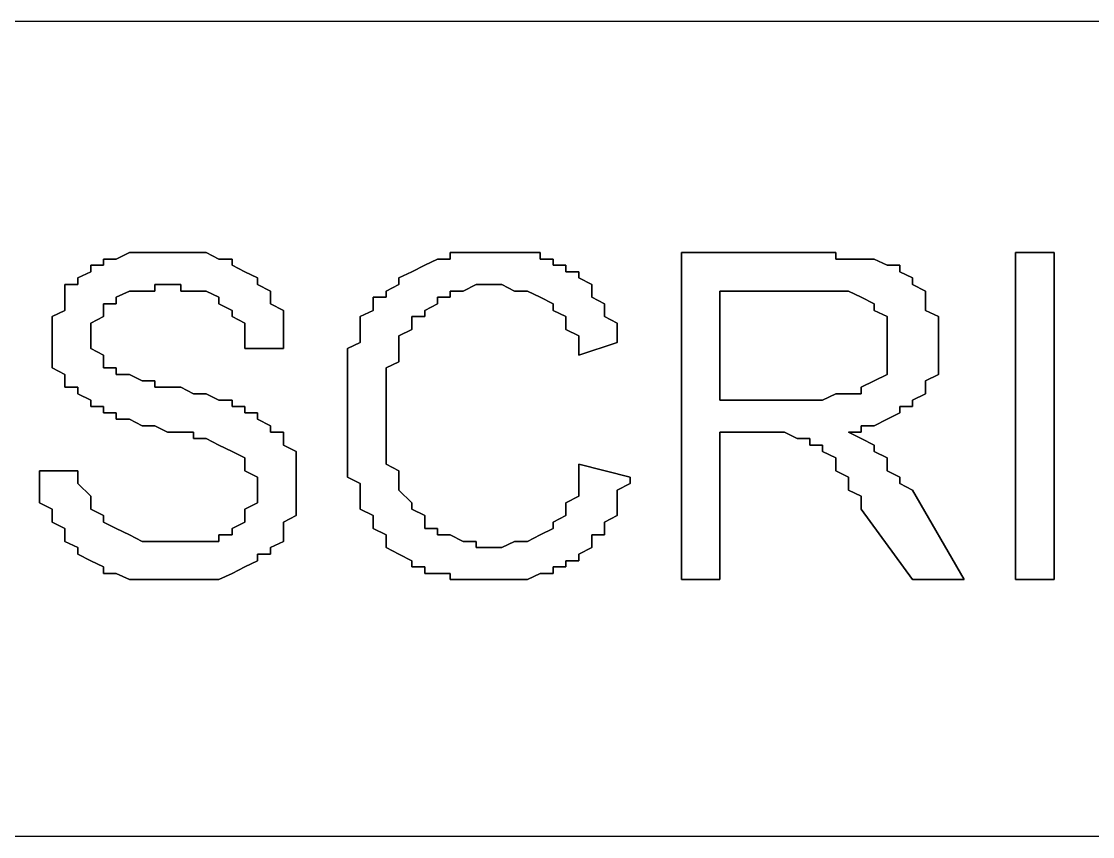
# Model space of a CAD drawing. Header units: metres. Extents: x 2.9 to 42.8, y 1.7 to 28.7.
# Drawn here: x 38.8006 to 39.0949, y 10.5851 to 10.8091 of the extents above; entities that cross this region are included whole.
import ezdxf

# ---------------------------------------------------------------- set-up
doc = ezdxf.new("R2010")
doc.units = ezdxf.units.M
doc.layers.add('NEGRO', color=7, linetype='Continuous')

msp = doc.modelspace()

# ---------------------------------------------------------------- linework, layer by layer
at = {"layer": 'NEGRO', "lineweight": -3}
for points in [[(42.3545, 10.8091), (36.389, 10.8091)], [(38.8303, 10.7456), (38.8267, 10.7438), (38.8303, 10.7456)], [(38.8338, 10.7456), (38.8303, 10.7456), (38.8338, 10.7456)], [(38.8373, 10.7456), (38.8338, 10.7456), (38.8373, 10.7456)], [(38.8408, 10.7456), (38.8373, 10.7456), (38.8408, 10.7456)], [(38.8444, 10.7456), (38.8408, 10.7456), (38.8444, 10.7456)], [(38.8479, 10.7456), (38.8444, 10.7456), (38.8479, 10.7456)], [(38.8514, 10.7456), (38.8479, 10.7456), (38.8514, 10.7456)], [(38.8549, 10.7438), (38.8514, 10.7456), (38.8549, 10.7438)], [(38.922, 10.7456), (38.9184, 10.7456), (38.922, 10.7456)], [(38.9184, 10.7456), (38.9184, 10.7438), (38.9184, 10.7456)], [(38.9255, 10.7456), (38.922, 10.7456), (38.9255, 10.7456)], [(38.929, 10.7456), (38.9255, 10.7456), (38.929, 10.7456)], [(38.9326, 10.7456), (38.929, 10.7456), (38.9326, 10.7456)], [(38.9361, 10.7456), (38.9326, 10.7456), (38.9361, 10.7456)], [(38.9396, 10.7456), (38.9361, 10.7456), (38.9396, 10.7456)], [(38.9431, 10.7456), (38.9396, 10.7456), (38.9431, 10.7456)], [(38.9431, 10.7438), (38.9431, 10.7456), (38.9431, 10.7438)], [(39.0207, 10.7456), (38.9819, 10.7456), (39.0207, 10.7456)], [(38.9819, 10.7456), (38.9819, 10.6557), (38.9819, 10.7456)], [(39.0243, 10.7456), (39.0207, 10.7456), (39.0243, 10.7456)], [(39.0243, 10.7438), (39.0243, 10.7456), (39.0243, 10.7438)], [(39.0843, 10.7456), (39.0737, 10.7456), (39.0843, 10.7456)], [(39.0737, 10.7456), (39.0737, 10.6557), (39.0737, 10.7456)], [(39.0843, 10.6557), (39.0843, 10.7456), (39.0843, 10.6557)], [(38.8232, 10.7421), (38.8197, 10.7421), (38.8232, 10.7421)], [(38.8197, 10.7421), (38.8197, 10.7403), (38.8197, 10.7421)], [(38.8267, 10.7438), (38.8232, 10.7438), (38.8267, 10.7438)], [(38.8232, 10.7438), (38.8232, 10.7421), (38.8232, 10.7438)], [(38.8585, 10.7438), (38.8549, 10.7438), (38.8585, 10.7438)], [(38.8585, 10.7421), (38.8585, 10.7438), (38.8585, 10.7421)], [(38.862, 10.7403), (38.8585, 10.7421), (38.862, 10.7403)], [(38.9114, 10.7421), (38.9079, 10.7403), (38.9114, 10.7421)], [(38.9149, 10.7438), (38.9114, 10.7421), (38.9149, 10.7438)], [(38.9184, 10.7438), (38.9149, 10.7438), (38.9184, 10.7438)], [(38.9467, 10.7438), (38.9431, 10.7438), (38.9467, 10.7438)], [(38.9467, 10.7421), (38.9467, 10.7438), (38.9467, 10.7421)], [(38.9502, 10.7421), (38.9467, 10.7421), (38.9502, 10.7421)], [(38.9502, 10.7403), (38.9502, 10.7421), (38.9502, 10.7403)], [(39.0278, 10.7438), (39.0243, 10.7438), (39.0278, 10.7438)], [(39.0313, 10.7438), (39.0278, 10.7438), (39.0313, 10.7438)], [(39.0349, 10.7438), (39.0313, 10.7438), (39.0349, 10.7438)], [(39.0384, 10.7421), (39.0349, 10.7438), (39.0384, 10.7421)], [(39.0419, 10.7421), (39.0384, 10.7421), (39.0419, 10.7421)], [(39.0419, 10.7403), (39.0419, 10.7421), (39.0419, 10.7403)], [(38.8197, 10.7403), (38.8161, 10.7386), (38.8197, 10.7403)], [(38.8161, 10.7386), (38.8161, 10.7368), (38.8161, 10.7386)], [(38.8655, 10.7386), (38.862, 10.7403), (38.8655, 10.7386)], [(38.8655, 10.7368), (38.8655, 10.7386), (38.8655, 10.7368)], [(38.9079, 10.7403), (38.9043, 10.7386), (38.9079, 10.7403)], [(38.9043, 10.7386), (38.9043, 10.7368), (38.9043, 10.7386)], [(38.9537, 10.7403), (38.9502, 10.7403), (38.9537, 10.7403)], [(38.9537, 10.7386), (38.9537, 10.7403), (38.9537, 10.7386)], [(38.9573, 10.7368), (38.9537, 10.7386), (38.9573, 10.7368)], [(39.0454, 10.7386), (39.0419, 10.7403), (39.0454, 10.7386)], [(39.0454, 10.7368), (39.0454, 10.7386), (39.0454, 10.7368)], [(38.8161, 10.7368), (38.8126, 10.7368), (38.8161, 10.7368)], [(38.8126, 10.7368), (38.8126, 10.735), (38.8126, 10.7368)], [(38.8373, 10.735), (38.8373, 10.7368), (38.8373, 10.735)], [(38.8373, 10.7368), (38.8408, 10.7368), (38.8373, 10.7368)], [(38.8408, 10.7368), (38.8444, 10.7368), (38.8408, 10.7368)], [(38.8444, 10.7368), (38.8444, 10.735), (38.8444, 10.7368)], [(38.8691, 10.735), (38.8655, 10.7368), (38.8691, 10.735)], [(38.9043, 10.7368), (38.9008, 10.735), (38.9043, 10.7368)], [(38.922, 10.735), (38.9255, 10.7368), (38.922, 10.735)], [(38.9255, 10.7368), (38.929, 10.7368), (38.9255, 10.7368)], [(38.929, 10.7368), (38.9326, 10.7368), (38.929, 10.7368)], [(38.9326, 10.7368), (38.9361, 10.735), (38.9326, 10.7368)], [(38.9573, 10.735), (38.9573, 10.7368), (38.9573, 10.735)], [(39.049, 10.735), (39.0454, 10.7368), (39.049, 10.735)], [(38.8126, 10.735), (38.8126, 10.7333), (38.8126, 10.735)], [(38.8126, 10.7333), (38.8126, 10.7315), (38.8126, 10.7333)], [(38.8267, 10.7333), (38.8303, 10.735), (38.8267, 10.7333)], [(38.8267, 10.7315), (38.8267, 10.7333), (38.8267, 10.7315)], [(38.8303, 10.735), (38.8338, 10.735), (38.8303, 10.735)], [(38.8338, 10.735), (38.8373, 10.735), (38.8338, 10.735)], [(38.8444, 10.735), (38.8479, 10.735), (38.8444, 10.735)], [(38.8479, 10.735), (38.8514, 10.735), (38.8479, 10.735)], [(38.8514, 10.735), (38.8549, 10.7333), (38.8514, 10.735)], [(38.8549, 10.7333), (38.8549, 10.7315), (38.8549, 10.7333)], [(38.8691, 10.7333), (38.8691, 10.735), (38.8691, 10.7333)], [(38.8691, 10.7315), (38.8691, 10.7333), (38.8691, 10.7315)], [(38.9008, 10.7333), (38.8973, 10.7333), (38.9008, 10.7333)], [(38.8973, 10.7333), (38.8973, 10.7315), (38.8973, 10.7333)], [(38.9008, 10.735), (38.9008, 10.7333), (38.9008, 10.735)], [(38.9149, 10.7315), (38.9149, 10.7333), (38.9149, 10.7315)], [(38.9149, 10.7333), (38.9184, 10.7333), (38.9149, 10.7333)], [(38.9184, 10.7333), (38.9184, 10.735), (38.9184, 10.7333)], [(38.9184, 10.735), (38.922, 10.735), (38.9184, 10.735)], [(38.9361, 10.735), (38.9396, 10.735), (38.9361, 10.735)], [(38.9396, 10.735), (38.9431, 10.7333), (38.9396, 10.735)], [(38.9431, 10.7333), (38.9467, 10.7315), (38.9431, 10.7333)], [(38.9573, 10.7333), (38.9573, 10.735), (38.9573, 10.7333)], [(38.9608, 10.7315), (38.9573, 10.7333), (38.9608, 10.7315)], [(38.9925, 10.705), (38.9925, 10.735), (38.9925, 10.705)], [(38.9925, 10.735), (39.0207, 10.735), (38.9925, 10.735)], [(39.0207, 10.735), (39.0243, 10.735), (39.0207, 10.735)], [(39.0243, 10.735), (39.0278, 10.735), (39.0243, 10.735)], [(39.0278, 10.735), (39.0313, 10.7333), (39.0278, 10.735)], [(39.0313, 10.7333), (39.0349, 10.7315), (39.0313, 10.7333)], [(39.049, 10.7333), (39.049, 10.735), (39.049, 10.7333)], [(39.049, 10.7315), (39.049, 10.7333), (39.049, 10.7315)], [(38.8126, 10.7315), (38.8126, 10.7297), (38.8126, 10.7315)], [(38.8232, 10.7297), (38.8232, 10.7315), (38.8232, 10.7297)], [(38.8232, 10.7315), (38.8267, 10.7315), (38.8232, 10.7315)], [(38.8549, 10.7315), (38.8585, 10.7297), (38.8549, 10.7315)], [(38.8726, 10.7297), (38.8691, 10.7315), (38.8726, 10.7297)], [(38.8973, 10.7315), (38.8973, 10.7297), (38.8973, 10.7315)], [(38.9114, 10.7297), (38.9149, 10.7315), (38.9114, 10.7297)], [(38.9467, 10.7315), (38.9467, 10.7297), (38.9467, 10.7315)], [(38.9608, 10.7297), (38.9608, 10.7315), (38.9608, 10.7297)], [(39.0349, 10.7315), (39.0349, 10.7297), (39.0349, 10.7315)], [(39.049, 10.7297), (39.049, 10.7315), (39.049, 10.7297)], [(38.8126, 10.7297), (38.8091, 10.728), (38.8126, 10.7297)], [(38.8091, 10.728), (38.8091, 10.7262), (38.8091, 10.728)], [(38.8197, 10.7262), (38.8232, 10.728), (38.8197, 10.7262)], [(38.8232, 10.728), (38.8232, 10.7297), (38.8232, 10.728)], [(38.8585, 10.7297), (38.8585, 10.728), (38.8585, 10.7297)], [(38.8585, 10.728), (38.862, 10.7262), (38.8585, 10.728)], [(38.8726, 10.728), (38.8726, 10.7297), (38.8726, 10.728)], [(38.8726, 10.7262), (38.8726, 10.728), (38.8726, 10.7262)], [(38.8973, 10.7297), (38.8937, 10.728), (38.8973, 10.7297)], [(38.8937, 10.728), (38.8937, 10.7262), (38.8937, 10.728)], [(38.9079, 10.7262), (38.9079, 10.728), (38.9079, 10.7262)], [(38.9079, 10.728), (38.9114, 10.728), (38.9079, 10.728)], [(38.9114, 10.728), (38.9114, 10.7297), (38.9114, 10.728)], [(38.9467, 10.7297), (38.9502, 10.728), (38.9467, 10.7297)], [(38.9502, 10.728), (38.9502, 10.7262), (38.9502, 10.728)], [(38.9608, 10.728), (38.9608, 10.7297), (38.9608, 10.728)], [(38.9643, 10.7262), (38.9608, 10.728), (38.9643, 10.7262)], [(39.0349, 10.7297), (39.0384, 10.728), (39.0349, 10.7297)], [(39.0384, 10.728), (39.0384, 10.7262), (39.0384, 10.728)], [(39.0525, 10.728), (39.049, 10.7297), (39.0525, 10.728)], [(39.0525, 10.7262), (39.0525, 10.728), (39.0525, 10.7262)], [(38.8091, 10.7262), (38.8091, 10.7244), (38.8091, 10.7262)], [(38.8091, 10.7244), (38.8091, 10.7227), (38.8091, 10.7244)], [(38.8197, 10.7227), (38.8197, 10.7262), (38.8197, 10.7227)], [(38.862, 10.7262), (38.862, 10.7244), (38.862, 10.7262)], [(38.862, 10.7244), (38.862, 10.7209), (38.862, 10.7244)], [(38.8726, 10.7244), (38.8726, 10.7262), (38.8726, 10.7244)], [(38.8726, 10.7227), (38.8726, 10.7244), (38.8726, 10.7227)], [(38.8937, 10.7262), (38.8937, 10.7244), (38.8937, 10.7262)], [(38.8937, 10.7244), (38.8937, 10.7227), (38.8937, 10.7244)], [(38.9043, 10.7227), (38.9079, 10.7244), (38.9043, 10.7227)], [(38.9079, 10.7244), (38.9079, 10.7262), (38.9079, 10.7244)], [(38.9502, 10.7262), (38.9502, 10.7244), (38.9502, 10.7262)], [(38.9502, 10.7244), (38.9537, 10.7227), (38.9502, 10.7244)], [(38.9643, 10.7244), (38.9643, 10.7262), (38.9643, 10.7244)], [(38.9643, 10.7227), (38.9643, 10.7244), (38.9643, 10.7227)], [(39.0384, 10.7262), (39.0384, 10.7244), (39.0384, 10.7262)], [(39.0384, 10.7244), (39.0384, 10.7227), (39.0384, 10.7244)], [(39.0525, 10.7244), (39.0525, 10.7262), (39.0525, 10.7244)], [(39.0525, 10.7227), (39.0525, 10.7244), (39.0525, 10.7227)], [(38.8091, 10.7227), (38.8091, 10.7209), (38.8091, 10.7227)], [(38.8091, 10.7209), (38.8091, 10.7192), (38.8091, 10.7209)], [(38.8197, 10.7209), (38.8197, 10.7227), (38.8197, 10.7209)], [(38.8197, 10.7192), (38.8197, 10.7209), (38.8197, 10.7192)], [(38.862, 10.7209), (38.862, 10.7192), (38.862, 10.7209)], [(38.8726, 10.7192), (38.8726, 10.7227), (38.8726, 10.7192)], [(38.8937, 10.7209), (38.8902, 10.7192), (38.8937, 10.7209)], [(38.8937, 10.7227), (38.8937, 10.7209), (38.8937, 10.7227)], [(38.9043, 10.7209), (38.9043, 10.7227), (38.9043, 10.7209)], [(38.9043, 10.7192), (38.9043, 10.7209), (38.9043, 10.7192)], [(38.9537, 10.7227), (38.9537, 10.7209), (38.9537, 10.7227)], [(38.9537, 10.7209), (38.9537, 10.7174), (38.9537, 10.7209)], [(38.9537, 10.7174), (38.9643, 10.7209), (38.9537, 10.7174)], [(38.9643, 10.7209), (38.9643, 10.7227), (38.9643, 10.7209)], [(39.0384, 10.7227), (39.0384, 10.7209), (39.0384, 10.7227)], [(39.0384, 10.7209), (39.0384, 10.7192), (39.0384, 10.7209)], [(39.0525, 10.7209), (39.0525, 10.7227), (39.0525, 10.7209)], [(39.0525, 10.7192), (39.0525, 10.7209), (39.0525, 10.7192)], [(38.8091, 10.7192), (38.8091, 10.7174), (38.8091, 10.7192)], [(38.8232, 10.7174), (38.8197, 10.7192), (38.8232, 10.7174)], [(38.862, 10.7192), (38.8726, 10.7192), (38.862, 10.7192)], [(38.8902, 10.7192), (38.8902, 10.7174), (38.8902, 10.7192)], [(38.9043, 10.7156), (38.9043, 10.7192), (38.9043, 10.7156)], [(39.0384, 10.7192), (39.0384, 10.7174), (39.0384, 10.7192)], [(39.0525, 10.7156), (39.0525, 10.7192), (39.0525, 10.7156)], [(38.8091, 10.7174), (38.8091, 10.7139), (38.8091, 10.7174)], [(38.8232, 10.7156), (38.8232, 10.7174), (38.8232, 10.7156)], [(38.8232, 10.7139), (38.8232, 10.7156), (38.8232, 10.7139)], [(38.8902, 10.7174), (38.8902, 10.7139), (38.8902, 10.7174)], [(38.9008, 10.7139), (38.9043, 10.7156), (38.9008, 10.7139)], [(39.0384, 10.7174), (39.0384, 10.7139), (39.0384, 10.7174)], [(39.0525, 10.7139), (39.0525, 10.7156), (39.0525, 10.7139)], [(38.8091, 10.7139), (38.8126, 10.7121), (38.8091, 10.7139)], [(38.8126, 10.7121), (38.8126, 10.7103), (38.8126, 10.7121)], [(38.8267, 10.7139), (38.8232, 10.7139), (38.8267, 10.7139)], [(38.8267, 10.7121), (38.8267, 10.7139), (38.8267, 10.7121)], [(38.8303, 10.7121), (38.8267, 10.7121), (38.8303, 10.7121)], [(38.8338, 10.7103), (38.8303, 10.7121), (38.8338, 10.7103)], [(38.8902, 10.7139), (38.8902, 10.7121), (38.8902, 10.7139)], [(38.8902, 10.7121), (38.8902, 10.7103), (38.8902, 10.7121)], [(38.9008, 10.7121), (38.9008, 10.7139), (38.9008, 10.7121)], [(38.9008, 10.7103), (38.9008, 10.7121), (38.9008, 10.7103)], [(39.0384, 10.7121), (39.0349, 10.7103), (39.0384, 10.7121)], [(39.0384, 10.7139), (39.0384, 10.7121), (39.0384, 10.7139)], [(39.049, 10.7103), (39.0525, 10.7121), (39.049, 10.7103)], [(39.0525, 10.7121), (39.0525, 10.7139), (39.0525, 10.7121)], [(38.8126, 10.7103), (38.8126, 10.7086), (38.8126, 10.7103)], [(38.8373, 10.7103), (38.8338, 10.7103), (38.8373, 10.7103)], [(38.8373, 10.7086), (38.8373, 10.7103), (38.8373, 10.7086)], [(38.8902, 10.7103), (38.8902, 10.7086), (38.8902, 10.7103)], [(38.9008, 10.7086), (38.9008, 10.7103), (38.9008, 10.7086)], [(39.0349, 10.7103), (39.0313, 10.7086), (39.0349, 10.7103)], [(39.049, 10.7086), (39.049, 10.7103), (39.049, 10.7086)], [(38.8126, 10.7086), (38.8161, 10.7086), (38.8126, 10.7086)], [(38.8161, 10.7086), (38.8161, 10.7068), (38.8161, 10.7086)], [(38.8161, 10.7068), (38.8197, 10.705), (38.8161, 10.7068)], [(38.8408, 10.7086), (38.8373, 10.7086), (38.8408, 10.7086)], [(38.8444, 10.7086), (38.8408, 10.7086), (38.8444, 10.7086)], [(38.8479, 10.7068), (38.8444, 10.7086), (38.8479, 10.7068)], [(38.8514, 10.7068), (38.8479, 10.7068), (38.8514, 10.7068)], [(38.8549, 10.705), (38.8514, 10.7068), (38.8549, 10.705)], [(38.8902, 10.7086), (38.8902, 10.705), (38.8902, 10.7086)], [(38.9008, 10.705), (38.9008, 10.7086), (38.9008, 10.705)], [(39.0243, 10.7068), (39.0207, 10.705), (39.0243, 10.7068)], [(39.0278, 10.7068), (39.0243, 10.7068), (39.0278, 10.7068)], [(39.0313, 10.7068), (39.0278, 10.7068), (39.0313, 10.7068)], [(39.0313, 10.7086), (39.0313, 10.7068), (39.0313, 10.7086)], [(39.0454, 10.705), (39.049, 10.7068), (39.0454, 10.705)], [(39.049, 10.7068), (39.049, 10.7086), (39.049, 10.7068)], [(38.8197, 10.705), (38.8197, 10.7033), (38.8197, 10.705)], [(38.8197, 10.7033), (38.8232, 10.7033), (38.8197, 10.7033)], [(38.8232, 10.7033), (38.8232, 10.7015), (38.8232, 10.7033)], [(38.8585, 10.705), (38.8549, 10.705), (38.8585, 10.705)], [(38.8585, 10.7033), (38.8585, 10.705), (38.8585, 10.7033)], [(38.862, 10.7033), (38.8585, 10.7033), (38.862, 10.7033)], [(38.862, 10.7015), (38.862, 10.7033), (38.862, 10.7015)], [(38.8902, 10.705), (38.8902, 10.7033), (38.8902, 10.705)], [(38.8902, 10.7033), (38.8902, 10.7015), (38.8902, 10.7033)], [(38.9008, 10.7033), (38.9008, 10.705), (38.9008, 10.7033)], [(38.9008, 10.7015), (38.9008, 10.7033), (38.9008, 10.7015)], [(39.0172, 10.705), (38.9925, 10.705), (39.0172, 10.705)], [(39.0207, 10.705), (39.0172, 10.705), (39.0207, 10.705)], [(39.0419, 10.7015), (39.0419, 10.7033), (39.0419, 10.7015)], [(39.0419, 10.7033), (39.0454, 10.7033), (39.0419, 10.7033)], [(39.0454, 10.7033), (39.0454, 10.705), (39.0454, 10.7033)], [(38.8232, 10.7015), (38.8267, 10.7015), (38.8232, 10.7015)], [(38.8267, 10.7015), (38.8267, 10.6998), (38.8267, 10.7015)], [(38.8655, 10.7015), (38.862, 10.7015), (38.8655, 10.7015)], [(38.8655, 10.6998), (38.8655, 10.7015), (38.8655, 10.6998)], [(38.8902, 10.7015), (38.8902, 10.6998), (38.8902, 10.7015)], [(38.9008, 10.6998), (38.9008, 10.7015), (38.9008, 10.6998)], [(39.0384, 10.6998), (39.0419, 10.7015), (39.0384, 10.6998)], [(38.8267, 10.6998), (38.8303, 10.6998), (38.8267, 10.6998)], [(38.8303, 10.6998), (38.8338, 10.698), (38.8303, 10.6998)], [(38.8338, 10.698), (38.8373, 10.698), (38.8338, 10.698)], [(38.8373, 10.698), (38.8408, 10.6962), (38.8373, 10.698)], [(38.8691, 10.698), (38.8655, 10.6998), (38.8691, 10.698)], [(38.8691, 10.6962), (38.8691, 10.698), (38.8691, 10.6962)], [(38.8902, 10.6998), (38.8902, 10.698), (38.8902, 10.6998)], [(38.8902, 10.698), (38.8902, 10.6962), (38.8902, 10.698)], [(38.9008, 10.6962), (38.9008, 10.6998), (38.9008, 10.6962)], [(39.0313, 10.6962), (39.0313, 10.698), (39.0313, 10.6962)], [(39.0313, 10.698), (39.0349, 10.698), (39.0313, 10.698)], [(39.0349, 10.698), (39.0384, 10.6998), (39.0349, 10.698)], [(38.8408, 10.6962), (38.8444, 10.6962), (38.8408, 10.6962)], [(38.8444, 10.6962), (38.8479, 10.6962), (38.8444, 10.6962)], [(38.8479, 10.6962), (38.8479, 10.6945), (38.8479, 10.6962)], [(38.8479, 10.6945), (38.8514, 10.6945), (38.8479, 10.6945)], [(38.8514, 10.6945), (38.8549, 10.6927), (38.8514, 10.6945)], [(38.8726, 10.6962), (38.8691, 10.6962), (38.8726, 10.6962)], [(38.8726, 10.6945), (38.8726, 10.6962), (38.8726, 10.6945)], [(38.8726, 10.6927), (38.8726, 10.6945), (38.8726, 10.6927)], [(38.8902, 10.6962), (38.8902, 10.6945), (38.8902, 10.6962)], [(38.8902, 10.6945), (38.8902, 10.6909), (38.8902, 10.6945)], [(38.9008, 10.6945), (38.9008, 10.6962), (38.9008, 10.6945)], [(38.9008, 10.6927), (38.9008, 10.6945), (38.9008, 10.6927)], [(38.9925, 10.6557), (38.9925, 10.6962), (38.9925, 10.6557)], [(38.9925, 10.6962), (39.0066, 10.6962), (38.9925, 10.6962)], [(39.0066, 10.6962), (39.0102, 10.6962), (39.0066, 10.6962)], [(39.0102, 10.6962), (39.0137, 10.6945), (39.0102, 10.6962)], [(39.0137, 10.6945), (39.0172, 10.6945), (39.0137, 10.6945)], [(39.0172, 10.6945), (39.0172, 10.6927), (39.0172, 10.6945)], [(39.0313, 10.6945), (39.0278, 10.6962), (39.0313, 10.6945)], [(39.0278, 10.6962), (39.0313, 10.6962), (39.0278, 10.6962)], [(39.0349, 10.6927), (39.0313, 10.6945), (39.0349, 10.6927)], [(38.8549, 10.6927), (38.8585, 10.6909), (38.8549, 10.6927)], [(38.8761, 10.6909), (38.8726, 10.6927), (38.8761, 10.6909)], [(38.9008, 10.6909), (38.9008, 10.6927), (38.9008, 10.6909)], [(39.0172, 10.6927), (39.0207, 10.6927), (39.0172, 10.6927)], [(39.0207, 10.6927), (39.0207, 10.6909), (39.0207, 10.6927)], [(39.0349, 10.6909), (39.0349, 10.6927), (39.0349, 10.6909)], [(38.8585, 10.6909), (38.862, 10.6892), (38.8585, 10.6909)], [(38.862, 10.6892), (38.862, 10.6874), (38.862, 10.6892)], [(38.8761, 10.6892), (38.8761, 10.6909), (38.8761, 10.6892)], [(38.8761, 10.6856), (38.8761, 10.6892), (38.8761, 10.6856)], [(38.8902, 10.6909), (38.8902, 10.6892), (38.8902, 10.6909)], [(38.8902, 10.6892), (38.8902, 10.6874), (38.8902, 10.6892)], [(38.9008, 10.6874), (38.9008, 10.6909), (38.9008, 10.6874)], [(39.0207, 10.6909), (39.0243, 10.6892), (39.0207, 10.6909)], [(39.0243, 10.6892), (39.0243, 10.6874), (39.0243, 10.6892)], [(39.0384, 10.6892), (39.0349, 10.6909), (39.0384, 10.6892)], [(39.0384, 10.6874), (39.0384, 10.6892), (39.0384, 10.6874)], [(38.8056, 10.6856), (38.8056, 10.6821), (38.8056, 10.6856)], [(38.8161, 10.6856), (38.8056, 10.6856), (38.8161, 10.6856)], [(38.8161, 10.6839), (38.8161, 10.6856), (38.8161, 10.6839)], [(38.862, 10.6874), (38.862, 10.6856), (38.862, 10.6874)], [(38.862, 10.6856), (38.8655, 10.6839), (38.862, 10.6856)], [(38.8761, 10.6839), (38.8761, 10.6856), (38.8761, 10.6839)], [(38.8902, 10.6874), (38.8902, 10.6856), (38.8902, 10.6874)], [(38.8902, 10.6856), (38.8902, 10.6839), (38.8902, 10.6856)], [(38.9043, 10.6856), (38.9008, 10.6874), (38.9043, 10.6856)], [(38.9043, 10.6839), (38.9043, 10.6856), (38.9043, 10.6839)], [(38.9537, 10.6874), (38.9537, 10.6839), (38.9537, 10.6874)], [(38.9678, 10.6839), (38.9537, 10.6874), (38.9678, 10.6839)], [(39.0243, 10.6874), (39.0243, 10.6856), (39.0243, 10.6874)], [(39.0243, 10.6856), (39.0278, 10.6839), (39.0243, 10.6856)], [(39.0384, 10.6856), (39.0384, 10.6874), (39.0384, 10.6856)], [(39.0419, 10.6839), (39.0384, 10.6856), (39.0419, 10.6839)], [(38.8161, 10.6821), (38.8161, 10.6839), (38.8161, 10.6821)], [(38.8655, 10.6839), (38.8655, 10.6821), (38.8655, 10.6839)], [(38.8761, 10.6821), (38.8761, 10.6839), (38.8761, 10.6821)], [(38.8902, 10.6839), (38.8937, 10.6821), (38.8902, 10.6839)], [(38.9043, 10.6821), (38.9043, 10.6839), (38.9043, 10.6821)], [(38.9537, 10.6839), (38.9537, 10.6821), (38.9537, 10.6839)], [(38.9678, 10.6821), (38.9678, 10.6839), (38.9678, 10.6821)], [(39.0278, 10.6839), (39.0278, 10.6821), (39.0278, 10.6839)], [(39.0419, 10.6821), (39.0419, 10.6839), (39.0419, 10.6821)], [(38.8056, 10.6821), (38.8056, 10.6803), (38.8056, 10.6821)], [(38.8056, 10.6803), (38.8056, 10.6786), (38.8056, 10.6803)], [(38.8197, 10.6786), (38.8161, 10.6821), (38.8197, 10.6786)], [(38.8655, 10.6821), (38.8655, 10.6803), (38.8655, 10.6821)], [(38.8655, 10.6803), (38.8655, 10.6786), (38.8655, 10.6803)], [(38.8761, 10.6786), (38.8761, 10.6821), (38.8761, 10.6786)], [(38.8937, 10.6821), (38.8937, 10.6803), (38.8937, 10.6821)], [(38.8937, 10.6803), (38.8937, 10.6768), (38.8937, 10.6803)], [(38.9043, 10.6803), (38.9043, 10.6821), (38.9043, 10.6803)], [(38.9079, 10.6768), (38.9043, 10.6803), (38.9079, 10.6768)], [(38.9537, 10.6821), (38.9537, 10.6803), (38.9537, 10.6821)], [(38.9537, 10.6803), (38.9537, 10.6786), (38.9537, 10.6803)], [(38.9643, 10.6803), (38.9678, 10.6821), (38.9643, 10.6803)], [(38.9643, 10.6786), (38.9643, 10.6803), (38.9643, 10.6786)], [(39.0278, 10.6821), (39.0278, 10.6803), (39.0278, 10.6821)], [(39.0278, 10.6803), (39.0313, 10.6786), (39.0278, 10.6803)], [(39.0454, 10.6803), (39.0419, 10.6821), (39.0454, 10.6803)], [(39.0596, 10.6557), (39.0454, 10.6803), (39.0596, 10.6557)], [(38.8056, 10.6786), (38.8056, 10.6768), (38.8056, 10.6786)], [(38.8056, 10.6768), (38.8091, 10.6751), (38.8056, 10.6768)], [(38.8197, 10.6768), (38.8197, 10.6786), (38.8197, 10.6768)], [(38.8197, 10.6751), (38.8197, 10.6768), (38.8197, 10.6751)], [(38.8655, 10.6768), (38.862, 10.6751), (38.8655, 10.6768)], [(38.8655, 10.6786), (38.8655, 10.6768), (38.8655, 10.6786)], [(38.8761, 10.6768), (38.8761, 10.6786), (38.8761, 10.6768)], [(38.8761, 10.6751), (38.8761, 10.6768), (38.8761, 10.6751)], [(38.8937, 10.6768), (38.8937, 10.6751), (38.8937, 10.6768)], [(38.9079, 10.6751), (38.9079, 10.6768), (38.9079, 10.6751)], [(38.9537, 10.6786), (38.9502, 10.6768), (38.9537, 10.6786)], [(38.9502, 10.6768), (38.9502, 10.6751), (38.9502, 10.6768)], [(38.9643, 10.6751), (38.9643, 10.6786), (38.9643, 10.6751)], [(39.0313, 10.6786), (39.0313, 10.6768), (39.0313, 10.6786)], [(39.0313, 10.6768), (39.0313, 10.6751), (39.0313, 10.6768)], [(38.8091, 10.6751), (38.8091, 10.6733), (38.8091, 10.6751)], [(38.8232, 10.6733), (38.8197, 10.6751), (38.8232, 10.6733)], [(38.862, 10.6751), (38.862, 10.6733), (38.862, 10.6751)], [(38.8761, 10.6733), (38.8761, 10.6751), (38.8761, 10.6733)], [(38.8937, 10.6751), (38.8973, 10.6733), (38.8937, 10.6751)], [(38.9114, 10.6733), (38.9079, 10.6751), (38.9114, 10.6733)], [(38.9502, 10.6751), (38.9502, 10.6733), (38.9502, 10.6751)], [(38.9643, 10.6733), (38.9643, 10.6751), (38.9643, 10.6733)], [(39.0313, 10.6751), (39.0454, 10.6557), (39.0313, 10.6751)], [(38.8091, 10.6733), (38.8091, 10.6715), (38.8091, 10.6733)], [(38.8091, 10.6715), (38.8126, 10.6698), (38.8091, 10.6715)], [(38.8232, 10.6715), (38.8232, 10.6733), (38.8232, 10.6715)], [(38.8267, 10.6698), (38.8232, 10.6715), (38.8267, 10.6698)], [(38.862, 10.6715), (38.8585, 10.6698), (38.862, 10.6715)], [(38.862, 10.6733), (38.862, 10.6715), (38.862, 10.6733)], [(38.8726, 10.6715), (38.8761, 10.6733), (38.8726, 10.6715)], [(38.8726, 10.6698), (38.8726, 10.6715), (38.8726, 10.6698)], [(38.8973, 10.6733), (38.8973, 10.6715), (38.8973, 10.6733)], [(38.8973, 10.6715), (38.8973, 10.6698), (38.8973, 10.6715)], [(38.9114, 10.6715), (38.9114, 10.6733), (38.9114, 10.6715)], [(38.9114, 10.6698), (38.9114, 10.6715), (38.9114, 10.6698)], [(38.9502, 10.6733), (38.9467, 10.6715), (38.9502, 10.6733)], [(38.9467, 10.6715), (38.9467, 10.6698), (38.9467, 10.6715)], [(38.9608, 10.6715), (38.9643, 10.6733), (38.9608, 10.6715)], [(38.9608, 10.6698), (38.9608, 10.6715), (38.9608, 10.6698)], [(38.8126, 10.6698), (38.8126, 10.668), (38.8126, 10.6698)], [(38.8126, 10.668), (38.8126, 10.6662), (38.8126, 10.668)], [(38.8303, 10.668), (38.8267, 10.6698), (38.8303, 10.668)], [(38.8338, 10.6662), (38.8303, 10.668), (38.8338, 10.6662)], [(38.8585, 10.668), (38.8549, 10.668), (38.8585, 10.668)], [(38.8549, 10.668), (38.8549, 10.6662), (38.8549, 10.668)], [(38.8585, 10.6698), (38.8585, 10.668), (38.8585, 10.6698)], [(38.8726, 10.668), (38.8726, 10.6698), (38.8726, 10.668)], [(38.8726, 10.6662), (38.8726, 10.668), (38.8726, 10.6662)], [(38.8973, 10.6698), (38.9008, 10.668), (38.8973, 10.6698)], [(38.9008, 10.668), (38.9008, 10.6662), (38.9008, 10.668)], [(38.9149, 10.6698), (38.9114, 10.6698), (38.9149, 10.6698)], [(38.9149, 10.668), (38.9149, 10.6698), (38.9149, 10.668)], [(38.9184, 10.668), (38.9149, 10.668), (38.9184, 10.668)], [(38.922, 10.6662), (38.9184, 10.668), (38.922, 10.6662)], [(38.9431, 10.668), (38.9396, 10.6662), (38.9431, 10.668)], [(38.9467, 10.6698), (38.9431, 10.668), (38.9467, 10.6698)], [(38.9573, 10.6662), (38.9573, 10.668), (38.9573, 10.6662)], [(38.9573, 10.668), (38.9608, 10.668), (38.9573, 10.668)], [(38.9608, 10.668), (38.9608, 10.6698), (38.9608, 10.668)], [(38.8126, 10.6662), (38.8161, 10.6645), (38.8126, 10.6662)], [(38.8373, 10.6662), (38.8338, 10.6662), (38.8373, 10.6662)], [(38.8408, 10.6662), (38.8373, 10.6662), (38.8408, 10.6662)], [(38.8444, 10.6662), (38.8408, 10.6662), (38.8444, 10.6662)], [(38.8479, 10.6662), (38.8444, 10.6662), (38.8479, 10.6662)], [(38.8514, 10.6662), (38.8479, 10.6662), (38.8514, 10.6662)], [(38.8549, 10.6662), (38.8514, 10.6662), (38.8549, 10.6662)], [(38.8691, 10.6645), (38.8726, 10.6662), (38.8691, 10.6645)], [(38.9008, 10.6662), (38.9008, 10.6645), (38.9008, 10.6662)], [(38.9255, 10.6662), (38.922, 10.6662), (38.9255, 10.6662)], [(38.9255, 10.6645), (38.9255, 10.6662), (38.9255, 10.6645)], [(38.9361, 10.6662), (38.9326, 10.6645), (38.9361, 10.6662)], [(38.9396, 10.6662), (38.9361, 10.6662), (38.9396, 10.6662)], [(38.9573, 10.6645), (38.9573, 10.6662), (38.9573, 10.6645)], [(38.8161, 10.6645), (38.8161, 10.6627), (38.8161, 10.6645)], [(38.8161, 10.6627), (38.8197, 10.6609), (38.8161, 10.6627)], [(38.8655, 10.6609), (38.8655, 10.6627), (38.8655, 10.6609)], [(38.8655, 10.6627), (38.8691, 10.6627), (38.8655, 10.6627)], [(38.8691, 10.6627), (38.8691, 10.6645), (38.8691, 10.6627)], [(38.9008, 10.6645), (38.9043, 10.6627), (38.9008, 10.6645)], [(38.9043, 10.6627), (38.9079, 10.6609), (38.9043, 10.6627)], [(38.929, 10.6645), (38.9255, 10.6645), (38.929, 10.6645)], [(38.9326, 10.6645), (38.929, 10.6645), (38.9326, 10.6645)], [(38.9537, 10.6627), (38.9573, 10.6645), (38.9537, 10.6627)], [(38.9537, 10.6609), (38.9537, 10.6627), (38.9537, 10.6609)], [(38.8197, 10.6609), (38.8232, 10.6592), (38.8197, 10.6609)], [(38.8232, 10.6592), (38.8232, 10.6574), (38.8232, 10.6592)], [(38.8585, 10.6574), (38.862, 10.6592), (38.8585, 10.6574)], [(38.862, 10.6592), (38.8655, 10.6609), (38.862, 10.6592)], [(38.9079, 10.6609), (38.9079, 10.6592), (38.9079, 10.6609)], [(38.9079, 10.6592), (38.9114, 10.6592), (38.9079, 10.6592)], [(38.9114, 10.6592), (38.9114, 10.6574), (38.9114, 10.6592)], [(38.9467, 10.6574), (38.9467, 10.6592), (38.9467, 10.6574)], [(38.9467, 10.6592), (38.9502, 10.6592), (38.9467, 10.6592)], [(38.9502, 10.6592), (38.9502, 10.6609), (38.9502, 10.6592)], [(38.9502, 10.6609), (38.9537, 10.6609), (38.9502, 10.6609)], [(38.8232, 10.6574), (38.8267, 10.6574), (38.8232, 10.6574)], [(38.8267, 10.6574), (38.8303, 10.6557), (38.8267, 10.6574)], [(38.8549, 10.6557), (38.8585, 10.6574), (38.8549, 10.6557)], [(38.9114, 10.6574), (38.9149, 10.6574), (38.9114, 10.6574)], [(38.9149, 10.6574), (38.9184, 10.6574), (38.9149, 10.6574)], [(38.9184, 10.6574), (38.9184, 10.6557), (38.9184, 10.6574)], [(38.9396, 10.6557), (38.9431, 10.6574), (38.9396, 10.6557)], [(38.9431, 10.6574), (38.9467, 10.6574), (38.9431, 10.6574)], [(38.8303, 10.6557), (38.8338, 10.6557), (38.8303, 10.6557)], [(38.8338, 10.6557), (38.8373, 10.6557), (38.8338, 10.6557)], [(38.8373, 10.6557), (38.8408, 10.6557), (38.8373, 10.6557)], [(38.8408, 10.6557), (38.8444, 10.6557), (38.8408, 10.6557)], [(38.8444, 10.6557), (38.8479, 10.6557), (38.8444, 10.6557)], [(38.8479, 10.6557), (38.8514, 10.6557), (38.8479, 10.6557)], [(38.8514, 10.6557), (38.8549, 10.6557), (38.8514, 10.6557)], [(38.9184, 10.6557), (38.922, 10.6557), (38.9184, 10.6557)], [(38.922, 10.6557), (38.9255, 10.6557), (38.922, 10.6557)], [(38.9255, 10.6557), (38.929, 10.6557), (38.9255, 10.6557)], [(38.929, 10.6557), (38.9326, 10.6557), (38.929, 10.6557)], [(38.9326, 10.6557), (38.9361, 10.6557), (38.9326, 10.6557)], [(38.9361, 10.6557), (38.9396, 10.6557), (38.9361, 10.6557)], [(38.9819, 10.6557), (38.9925, 10.6557), (38.9819, 10.6557)], [(39.0454, 10.6557), (39.0596, 10.6557), (39.0454, 10.6557)], [(39.0737, 10.6557), (39.0843, 10.6557), (39.0737, 10.6557)], [(42.3545, 10.5851), (36.389, 10.5851)]]:
    msp.add_lwpolyline(points, dxfattribs=at)

doc.saveas('drawing.dxf')
